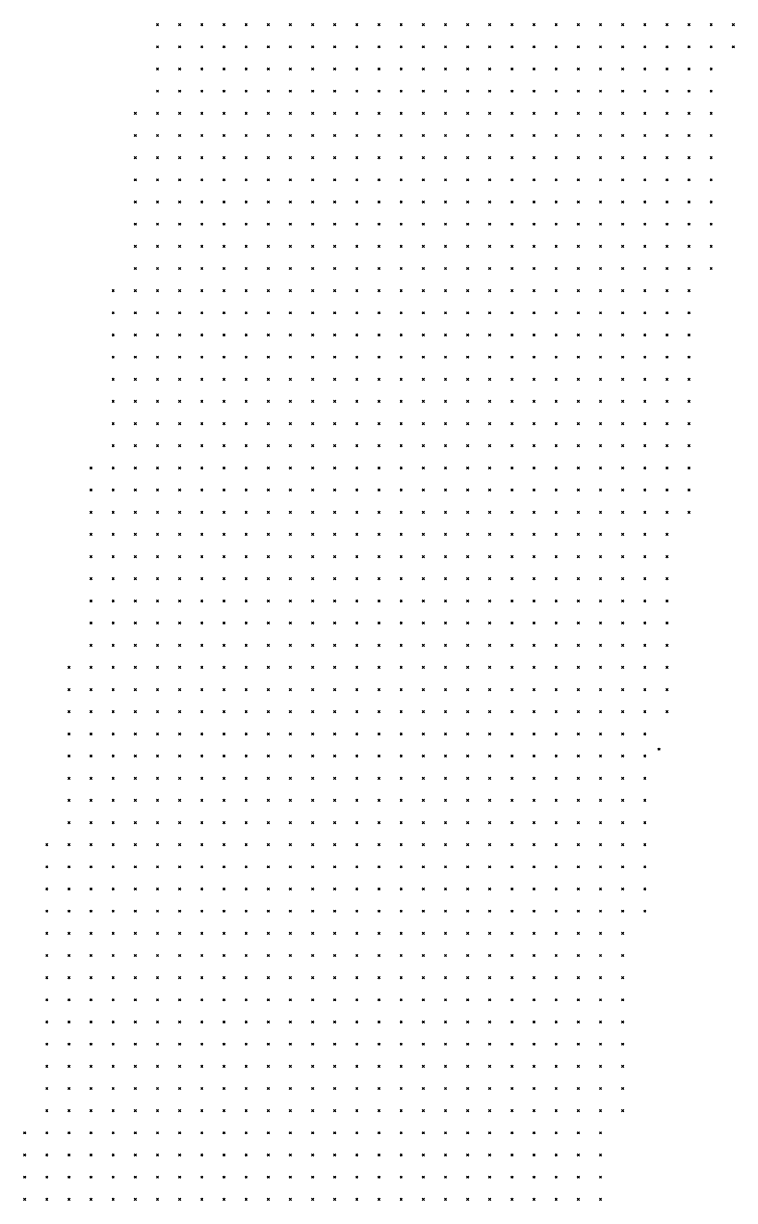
# Model space of a CAD drawing. Header units: metres. Extents: x 441556 to 446409, y 432338 to 461058.
# Drawn here: x 444695.3 to 444791.5, y 444214.7 to 444374 of the extents above; entities that cross this region are included whole.
import ezdxf

# ---------------------------------------------------------------- set-up
doc = ezdxf.new("R2010")
doc.units = ezdxf.units.M
doc.header["$MEASUREMENT"] = 0
doc.header["$PDMODE"] = 35
doc.header["$PDSIZE"] = 0.15
doc.layers.add('DTM-NOK-RevN_LIDAR_co_lidar', color=91, linetype='Continuous', lineweight=0)

msp = doc.modelspace()

# ---------------------------------------------------------------- linework, layer by layer
at = {"layer": 'DTM-NOK-RevN_LIDAR_co_lidar'}
for p in [(444713.406, 444373.817, 513.814), (444716.406, 444373.817, 512.337), (444719.405, 444373.817, 510.936), (444722.404, 444373.817, 509.569), (444725.404, 444373.817, 508.206), (444728.403, 444373.817, 506.883), (444731.402, 444373.817, 505.438), (444734.402, 444373.817, 504.091), (444737.401, 444373.817, 502.787), (444740.4, 444373.817, 501.672), (444743.4, 444373.817, 500.707), (444746.399, 444373.817, 499.59), (444749.398, 444373.817, 498.78), (444752.398, 444373.817, 497.987), (444755.397, 444373.817, 497.302), (444758.396, 444373.817, 496.449), (444761.396, 444373.817, 495.707), (444764.395, 444373.817, 494.961), (444767.394, 444373.817, 494.046), (444770.394, 444373.817, 492.812), (444773.393, 444373.817, 491.865), (444776.392, 444373.817, 490.919), (444779.392, 444373.817, 489.976), (444782.391, 444373.817, 489.176), (444785.39, 444373.817, 488.179), (444788.39, 444373.817, 487.076), (444791.389, 444373.817, 485.818), (444713.406, 444370.818, 515.297), (444716.406, 444370.818, 513.921), (444719.405, 444370.818, 512.649), (444722.404, 444370.818, 511.396), (444725.404, 444370.818, 510.158), (444728.403, 444370.818, 508.961), (444731.402, 444370.818, 507.562), (444734.402, 444370.818, 506.219), (444737.401, 444370.818, 504.951), (444740.4, 444370.818, 503.693), (444743.4, 444370.818, 502.537), (444746.399, 444370.818, 501.659), (444749.398, 444370.818, 500.865), (444752.398, 444370.818, 500.233), (444755.397, 444370.818, 499.668), (444758.396, 444370.818, 498.93), (444761.396, 444370.818, 497.957), (444764.395, 444370.818, 496.974), (444767.394, 444370.818, 495.915), (444770.394, 444370.818, 494.687), (444773.393, 444370.818, 493.841), (444776.392, 444370.818, 492.951), (444779.392, 444370.818, 492.038), (444782.391, 444370.818, 491.048), (444785.39, 444370.818, 489.903), (444788.39, 444370.818, 488.722), (444791.389, 444370.818, 487.285), (444713.406, 444367.819, 516.922), (444716.406, 444367.819, 515.57), (444719.405, 444367.819, 514.378), (444722.404, 444367.819, 513.18), (444725.404, 444367.819, 511.923), (444728.403, 444367.819, 510.752), (444731.402, 444367.819, 509.517), (444734.402, 444367.819, 508.3), (444737.401, 444367.819, 506.956), (444740.4, 444367.819, 505.701), (444743.4, 444367.819, 504.467), (444746.399, 444367.819, 503.607), (444749.398, 444367.819, 502.845), (444752.398, 444367.819, 502.263), (444755.397, 444367.819, 501.705), (444758.396, 444367.819, 501.008), (444761.396, 444367.819, 499.971), (444764.395, 444367.819, 499.052), (444767.394, 444367.819, 498.062), (444770.394, 444367.819, 497.024), (444773.393, 444367.819, 495.926), (444776.392, 444367.819, 494.939), (444779.392, 444367.819, 494.058), (444782.391, 444367.819, 492.919), (444785.39, 444367.819, 491.65), (444788.39, 444367.819, 490.419), (444713.406, 444364.819, 518.554), (444716.406, 444364.819, 517.327), (444719.405, 444364.819, 516.163), (444722.404, 444364.819, 514.995), (444725.404, 444364.819, 513.794), (444728.403, 444364.819, 512.663), (444731.402, 444364.819, 511.436), (444734.402, 444364.819, 510.116), (444737.401, 444364.819, 508.916), (444740.4, 444364.819, 507.711), (444743.4, 444364.819, 506.597), (444746.399, 444364.819, 505.537), (444749.398, 444364.819, 504.911), (444752.398, 444364.819, 504.123), (444755.397, 444364.819, 503.633), (444758.396, 444364.819, 502.955), (444761.396, 444364.819, 501.851), (444764.395, 444364.819, 500.864), (444767.394, 444364.819, 499.973), (444770.394, 444364.819, 499.068), (444773.393, 444364.819, 497.93), (444776.392, 444364.819, 496.825), (444779.392, 444364.819, 495.956), (444782.391, 444364.819, 494.845), (444785.39, 444364.819, 493.439), (444788.39, 444364.819, 492.077), (444710.407, 444361.82, 521.531), (444713.406, 444361.82, 520.291), (444716.406, 444361.82, 519.262), (444719.405, 444361.82, 518.217), (444722.404, 444361.82, 517.045), (444725.404, 444361.82, 515.85), (444728.403, 444361.82, 514.718), (444731.402, 444361.82, 513.451), (444734.402, 444361.82, 512.123), (444737.401, 444361.82, 511.085), (444740.4, 444361.82, 509.828), (444743.4, 444361.82, 508.716), (444746.399, 444361.82, 507.663), (444749.398, 444361.82, 506.983), (444752.398, 444361.82, 506.236), (444755.397, 444361.82, 505.592), (444758.396, 444361.82, 504.799), (444761.396, 444361.82, 503.693), (444764.395, 444361.82, 502.624), (444767.394, 444361.82, 501.775), (444770.394, 444361.82, 500.985), (444773.393, 444361.82, 499.847), (444776.392, 444361.82, 498.61), (444779.392, 444361.82, 497.726), (444782.391, 444361.82, 496.597), (444785.39, 444361.82, 495.079), (444788.39, 444361.82, 493.621), (444710.407, 444358.821, 523.491), (444713.406, 444358.821, 522.345), (444716.406, 444358.821, 521.203), (444719.405, 444358.821, 520.158), (444722.404, 444358.821, 519.179), (444725.404, 444358.821, 518.063), (444728.403, 444358.821, 516.8), (444731.402, 444358.821, 515.534), (444734.402, 444358.821, 514.267), (444737.401, 444358.821, 513.124), (444740.4, 444358.821, 512.035), (444743.4, 444358.821, 510.922), (444746.399, 444358.821, 509.949), (444749.398, 444358.821, 509.096), (444752.398, 444358.821, 508.347), (444755.397, 444358.821, 507.414), (444758.396, 444358.821, 506.503), (444761.396, 444358.821, 505.611), (444764.395, 444358.821, 504.599), (444767.394, 444358.821, 503.795), (444770.394, 444358.821, 503.015), (444773.393, 444358.821, 501.913), (444776.392, 444358.821, 500.729), (444779.392, 444358.821, 499.597), (444782.391, 444358.821, 498.324), (444785.39, 444358.821, 496.907), (444788.39, 444358.821, 495.351), (444710.407, 444355.821, 525.514), (444713.406, 444355.821, 524.351), (444716.406, 444355.821, 523.263), (444719.405, 444355.821, 522.216), (444722.404, 444355.821, 521.198), (444725.404, 444355.821, 520.112), (444728.403, 444355.821, 518.787), (444731.402, 444355.821, 517.497), (444734.402, 444355.821, 516.422), (444737.401, 444355.821, 515.349), (444740.4, 444355.821, 514.13), (444743.4, 444355.821, 513.027), (444746.399, 444355.821, 512.074), (444749.398, 444355.821, 511.184), (444752.398, 444355.821, 510.313), (444755.397, 444355.821, 509.348), (444758.396, 444355.821, 508.43), (444761.396, 444355.821, 507.645), (444764.395, 444355.821, 506.882), (444767.394, 444355.821, 505.878), (444770.394, 444355.821, 504.918), (444773.393, 444355.821, 503.855), (444776.392, 444355.821, 502.769), (444779.392, 444355.821, 501.537), (444782.391, 444355.821, 500.092), (444785.39, 444355.821, 498.648), (444788.39, 444355.821, 497.175), (444710.407, 444352.822, 527.627), (444713.406, 444352.822, 526.492), (444716.406, 444352.822, 525.322), (444719.405, 444352.822, 524.276), (444722.404, 444352.822, 523.261), (444725.404, 444352.822, 522.126), (444728.403, 444352.822, 520.926), (444731.402, 444352.822, 519.729), (444734.402, 444352.822, 518.421), (444737.401, 444352.822, 517.341), (444740.4, 444352.822, 516.115), (444743.4, 444352.822, 515.198), (444746.399, 444352.822, 514.222), (444749.398, 444352.822, 513.067), (444752.398, 444352.822, 512.158), (444755.397, 444352.822, 511.343), (444758.396, 444352.822, 510.599), (444761.396, 444352.822, 509.935), (444764.395, 444352.822, 508.957), (444767.394, 444352.822, 507.903), (444770.394, 444352.822, 506.856), (444773.393, 444352.822, 505.697), (444776.392, 444352.822, 504.471), (444779.392, 444352.822, 503.252), (444782.391, 444352.822, 501.946), (444785.39, 444352.822, 500.486), (444788.39, 444352.822, 498.931), (444710.407, 444349.823, 529.733), (444713.406, 444349.823, 528.836), (444716.406, 444349.823, 527.723), (444719.405, 444349.823, 526.392), (444722.404, 444349.823, 525.179), (444725.404, 444349.823, 524.091), (444728.403, 444349.823, 522.999), (444731.402, 444349.823, 521.793), (444734.402, 444349.823, 520.669), (444737.401, 444349.823, 519.416), (444740.4, 444349.823, 518.14), (444743.4, 444349.823, 517.245), (444746.399, 444349.823, 516.213), (444749.398, 444349.823, 515.058), (444752.398, 444349.823, 514.163), (444755.397, 444349.823, 513.176), (444758.396, 444349.823, 512.465), (444761.396, 444349.823, 511.853), (444764.395, 444349.823, 510.75), (444767.394, 444349.823, 509.636), (444770.394, 444349.823, 508.607), (444773.393, 444349.823, 507.47), (444776.392, 444349.823, 506.272), (444779.392, 444349.823, 504.946), (444782.391, 444349.823, 503.594), (444785.39, 444349.823, 502.191), (444788.39, 444349.823, 500.707), (444710.407, 444346.823, 531.681), (444713.406, 444346.823, 530.59), (444716.406, 444346.823, 529.451), (444719.405, 444346.823, 528.091), (444722.404, 444346.823, 526.91), (444725.404, 444346.823, 525.947), (444728.403, 444346.823, 524.869), (444731.402, 444346.823, 523.653), (444734.402, 444346.823, 522.497), (444737.401, 444346.823, 521.569), (444740.4, 444346.823, 520.267), (444743.4, 444346.823, 519.336), (444746.399, 444346.823, 518.187), (444749.398, 444346.823, 517.398), (444752.398, 444346.823, 516.509), (444755.397, 444346.823, 515.385), (444758.396, 444346.823, 514.341), (444761.396, 444346.823, 513.505), (444764.395, 444346.823, 512.462), (444767.394, 444346.823, 511.33), (444770.394, 444346.823, 510.086), (444773.393, 444346.823, 509.026), (444776.392, 444346.823, 507.96), (444779.392, 444346.823, 506.731), (444782.391, 444346.823, 505.289), (444785.39, 444346.823, 503.813), (444788.39, 444346.823, 502.422), (444710.407, 444343.824, 533.655), (444713.406, 444343.824, 532.547), (444716.406, 444343.824, 531.3), (444719.405, 444343.824, 530.091), (444722.404, 444343.824, 529.004), (444725.404, 444343.824, 527.961), (444728.403, 444343.824, 526.937), (444731.402, 444343.824, 525.711), (444734.402, 444343.824, 524.445), (444737.401, 444343.824, 523.472), (444740.4, 444343.824, 522.33), (444743.4, 444343.824, 521.355), (444746.399, 444343.824, 520.221), (444749.398, 444343.824, 519.36), (444752.398, 444343.824, 518.509), (444755.397, 444343.824, 517.662), (444758.396, 444343.824, 516.455), (444761.396, 444343.824, 515.56), (444764.395, 444343.824, 514.17), (444767.394, 444343.824, 513.267), (444770.394, 444343.824, 512.316), (444773.393, 444343.824, 511.04), (444776.392, 444343.824, 509.711), (444779.392, 444343.824, 508.351), (444782.391, 444343.824, 506.851), (444785.39, 444343.824, 505.424), (444788.39, 444343.824, 503.959), (444710.407, 444340.825, 535.219), (444713.406, 444340.825, 534.221), (444716.406, 444340.825, 533.061), (444719.405, 444340.825, 531.979), (444722.404, 444340.825, 531.11), (444725.404, 444340.825, 530.025), (444728.403, 444340.825, 528.761), (444731.402, 444340.825, 527.701), (444734.402, 444340.825, 526.573), (444737.401, 444340.825, 525.351), (444740.4, 444340.825, 524.254), (444743.4, 444340.825, 523.294), (444746.399, 444340.825, 522.083), (444749.398, 444340.825, 521.366), (444752.398, 444340.825, 520.573), (444755.397, 444340.825, 519.469), (444758.396, 444340.825, 518.67), (444761.396, 444340.825, 517.485), (444764.395, 444340.825, 516.261), (444767.394, 444340.825, 515.241), (444770.394, 444340.825, 514.156), (444773.393, 444340.825, 512.727), (444776.392, 444340.825, 511.314), (444779.392, 444340.825, 509.845), (444782.391, 444340.825, 508.35), (444785.39, 444340.825, 506.863), (444788.39, 444340.825, 505.329), (444707.407, 444337.825, 538.148), (444710.407, 444337.825, 537.162), (444713.406, 444337.825, 535.81), (444716.406, 444337.825, 534.849), (444719.405, 444337.825, 533.969), (444722.404, 444337.825, 533.006), (444725.404, 444337.825, 532.012), (444728.403, 444337.825, 530.889), (444731.402, 444337.825, 529.917), (444734.402, 444337.825, 528.621), (444737.401, 444337.825, 527.395), (444740.4, 444337.825, 526.445), (444743.4, 444337.825, 525.417), (444746.399, 444337.825, 524.436), (444749.398, 444337.825, 523.629), (444752.398, 444337.825, 522.725), (444755.397, 444337.825, 521.715), (444758.396, 444337.825, 520.702), (444761.396, 444337.825, 519.485), (444764.395, 444337.825, 518.503), (444767.394, 444337.825, 517.329), (444770.394, 444337.825, 515.922), (444773.393, 444337.825, 514.449), (444776.392, 444337.825, 513.075), (444779.392, 444337.825, 511.607), (444782.391, 444337.825, 510.017), (444785.39, 444337.825, 508.61), (444707.407, 444334.826, 540.213), (444710.407, 444334.826, 539.115), (444713.406, 444334.826, 538.01), (444716.406, 444334.826, 537.09), (444719.405, 444334.826, 536.117), (444722.404, 444334.826, 534.902), (444725.404, 444334.826, 533.813), (444728.403, 444334.826, 532.993), (444731.402, 444334.826, 531.812), (444734.402, 444334.826, 530.375), (444737.401, 444334.826, 529.635), (444740.4, 444334.826, 528.751), (444743.4, 444334.826, 527.625), (444746.399, 444334.826, 526.66), (444749.398, 444334.826, 526.136), (444752.398, 444334.826, 525.129), (444755.397, 444334.826, 524.063), (444758.396, 444334.826, 523.005), (444761.396, 444334.826, 521.506), (444764.395, 444334.826, 520.448), (444767.394, 444334.826, 519.187), (444770.394, 444334.826, 517.848), (444773.393, 444334.826, 516.158), (444776.392, 444334.826, 514.737), (444779.392, 444334.826, 513.48), (444782.391, 444334.826, 511.878), (444785.39, 444334.826, 510.218), (444707.407, 444331.827, 542.125), (444710.407, 444331.827, 541.113), (444713.406, 444331.827, 540.11), (444716.406, 444331.827, 539.165), (444719.405, 444331.827, 538.017), (444722.404, 444331.827, 536.598), (444725.404, 444331.827, 535.385), (444728.403, 444331.827, 534.566), (444731.402, 444331.827, 533.595), (444734.402, 444331.827, 532.367), (444737.401, 444331.827, 531.43), (444740.4, 444331.827, 530.917), (444743.4, 444331.827, 530.557), (444746.399, 444331.827, 529.331), (444749.398, 444331.827, 528.14), (444752.398, 444331.827, 527.607), (444755.397, 444331.827, 526.254), (444758.396, 444331.827, 524.874), (444761.396, 444331.827, 523.26), (444764.395, 444331.827, 521.96), (444767.394, 444331.827, 520.629), (444770.394, 444331.827, 519.217), (444773.393, 444331.827, 517.822), (444776.392, 444331.827, 516.318), (444779.392, 444331.827, 514.855), (444782.391, 444331.827, 513.448), (444785.39, 444331.827, 512.055), (444707.407, 444328.827, 544.29), (444710.407, 444328.827, 543.137), (444713.406, 444328.827, 541.913), (444716.406, 444328.827, 540.947), (444719.405, 444328.827, 540.026), (444722.404, 444328.827, 538.801), (444725.404, 444328.827, 537.688), (444728.403, 444328.827, 536.882), (444731.402, 444328.827, 535.907), (444734.402, 444328.827, 534.851), (444737.401, 444328.827, 533.803), (444740.4, 444328.827, 533.326), (444743.4, 444328.827, 533.13), (444746.399, 444328.827, 532.042), (444749.398, 444328.827, 530.319), (444752.398, 444328.827, 528.685), (444755.397, 444328.827, 527.588), (444758.396, 444328.827, 526.356), (444761.396, 444328.827, 525.087), (444764.395, 444328.827, 523.428), (444767.394, 444328.827, 521.796), (444770.394, 444328.827, 520.453), (444773.393, 444328.827, 519.443), (444776.392, 444328.827, 518.107), (444779.392, 444328.827, 516.756), (444782.391, 444328.827, 515.467), (444785.39, 444328.827, 514.074), (444707.407, 444325.828, 546.214), (444710.407, 444325.828, 545.004), (444713.406, 444325.828, 543.857), (444716.406, 444325.828, 542.695), (444719.405, 444325.828, 541.874), (444722.404, 444325.828, 541.217), (444725.404, 444325.828, 540.162), (444728.403, 444325.828, 538.97), (444731.402, 444325.828, 538.062), (444734.402, 444325.828, 537.148), (444737.401, 444325.828, 536.505), (444740.4, 444325.828, 535.914), (444743.4, 444325.828, 535.081), (444746.399, 444325.828, 533.935), (444749.398, 444325.828, 532.479), (444752.398, 444325.828, 530.98), (444755.397, 444325.828, 529.519), (444758.396, 444325.828, 527.733), (444761.396, 444325.828, 526.597), (444764.395, 444325.828, 524.944), (444767.394, 444325.828, 523.532), (444770.394, 444325.828, 522.086), (444773.393, 444325.828, 520.952), (444776.392, 444325.828, 519.626), (444779.392, 444325.828, 518.203), (444782.391, 444325.828, 516.937), (444785.39, 444325.828, 515.769), (444707.407, 444322.829, 548.284), (444710.407, 444322.829, 547.115), (444713.406, 444322.829, 545.88), (444716.406, 444322.829, 544.786), (444719.405, 444322.829, 543.9), (444722.404, 444322.829, 543.144), (444725.404, 444322.829, 542.125), (444728.403, 444322.829, 541.037), (444731.402, 444322.829, 540.291), (444734.402, 444322.829, 539.551), (444737.401, 444322.829, 538.846), (444740.4, 444322.829, 537.946), (444743.4, 444322.829, 536.668), (444746.399, 444322.829, 535.41), (444749.398, 444322.829, 533.825), (444752.398, 444322.829, 532.79), (444755.397, 444322.829, 531.156), (444758.396, 444322.829, 529.159), (444761.396, 444322.829, 527.723), (444764.395, 444322.829, 526.513), (444767.394, 444322.829, 525.212), (444770.394, 444322.829, 523.301), (444773.393, 444322.829, 522.178), (444776.392, 444322.829, 521.197), (444779.392, 444322.829, 519.868), (444782.391, 444322.829, 518.693), (444785.39, 444322.829, 517.585), (444707.407, 444319.829, 550.265), (444710.407, 444319.829, 549.33), (444713.406, 444319.829, 548.155), (444716.406, 444319.829, 547.033), (444719.405, 444319.829, 545.92), (444722.404, 444319.829, 545.144), (444725.404, 444319.829, 544.481), (444728.403, 444319.829, 543.639), (444731.402, 444319.829, 543.029), (444734.402, 444319.829, 541.984), (444737.401, 444319.829, 540.905), (444740.4, 444319.829, 539.503), (444743.4, 444319.829, 538.15), (444746.399, 444319.829, 536.366), (444749.398, 444319.829, 535.34), (444752.398, 444319.829, 533.863), (444755.397, 444319.829, 532.687), (444758.396, 444319.829, 530.716), (444761.396, 444319.829, 529.493), (444764.395, 444319.829, 528.291), (444767.394, 444319.829, 526.684), (444770.394, 444319.829, 525.121), (444773.393, 444319.829, 524.026), (444776.392, 444319.829, 522.99), (444779.392, 444319.829, 521.76), (444782.391, 444319.829, 520.638), (444785.39, 444319.829, 519.699), (444707.407, 444316.83, 552.089), (444710.407, 444316.83, 551.369), (444713.406, 444316.83, 550.481), (444716.406, 444316.83, 549.405), (444719.405, 444316.83, 548.328), (444722.404, 444316.83, 547.698), (444725.404, 444316.83, 547.19), (444728.403, 444316.83, 546.432), (444731.402, 444316.83, 545.768), (444734.402, 444316.83, 544.712), (444737.401, 444316.83, 543.337), (444740.4, 444316.83, 541.834), (444743.4, 444316.83, 539.879), (444746.399, 444316.83, 538.073), (444749.398, 444316.83, 537.369), (444752.398, 444316.83, 535.408), (444755.397, 444316.83, 534.026), (444758.396, 444316.83, 532.313), (444761.396, 444316.83, 531.161), (444764.395, 444316.83, 529.899), (444767.394, 444316.83, 528.166), (444770.394, 444316.83, 526.975), (444773.393, 444316.83, 525.932), (444776.392, 444316.83, 524.576), (444779.392, 444316.83, 523.352), (444782.391, 444316.83, 522.507), (444785.39, 444316.83, 521.678), (444704.408, 444313.831, 553.132), (444707.407, 444313.831, 553.141), (444710.407, 444313.831, 552.973), (444713.406, 444313.831, 552.568), (444716.406, 444313.831, 551.649), (444719.405, 444313.831, 550.687), (444722.404, 444313.831, 550.176), (444725.404, 444313.831, 549.544), (444728.403, 444313.831, 548.596), (444731.402, 444313.831, 547.844), (444734.402, 444313.831, 546.71), (444737.401, 444313.831, 545.041), (444740.4, 444313.831, 543.771), (444743.4, 444313.831, 541.995), (444746.399, 444313.831, 540.054), (444749.398, 444313.831, 538.994), (444752.398, 444313.831, 537.307), (444755.397, 444313.831, 535.692), (444758.396, 444313.831, 534.273), (444761.396, 444313.831, 532.834), (444764.395, 444313.831, 531.635), (444767.394, 444313.831, 530.119), (444770.394, 444313.831, 528.878), (444773.393, 444313.831, 527.581), (444776.392, 444313.831, 526.147), (444779.392, 444313.831, 525.201), (444782.391, 444313.831, 524.552), (444785.39, 444313.831, 523.728), (444704.408, 444310.831, 552.42), (444707.407, 444310.831, 552.815), (444710.407, 444310.831, 553.177), (444713.406, 444310.831, 553.398), (444716.406, 444310.831, 553.049), (444719.405, 444310.831, 552.399), (444722.404, 444310.831, 552.006), (444725.404, 444310.831, 551.435), (444728.403, 444310.831, 550.582), (444731.402, 444310.831, 549.814), (444734.402, 444310.831, 548.379), (444737.401, 444310.831, 546.815), (444740.4, 444310.831, 545.328), (444743.4, 444310.831, 543.846), (444746.399, 444310.831, 541.978), (444749.398, 444310.831, 540.27), (444752.398, 444310.831, 539.081), (444755.397, 444310.831, 537.738), (444758.396, 444310.831, 536.202), (444761.396, 444310.831, 534.746), (444764.395, 444310.831, 533.517), (444767.394, 444310.831, 532.173), (444770.394, 444310.831, 530.908), (444773.393, 444310.831, 529.494), (444776.392, 444310.831, 528.238), (444779.392, 444310.831, 527.44), (444782.391, 444310.831, 526.652), (444785.39, 444310.831, 525.84), (444704.408, 444307.832, 551.117), (444707.407, 444307.832, 551.549), (444710.407, 444307.832, 552.072), (444713.406, 444307.832, 552.753), (444716.406, 444307.832, 553.138), (444719.405, 444307.832, 553.161), (444722.404, 444307.832, 553.187), (444725.404, 444307.832, 552.963), (444728.403, 444307.832, 552.321), (444731.402, 444307.832, 551.422), (444734.402, 444307.832, 550.013), (444737.401, 444307.832, 548.6), (444740.4, 444307.832, 547.002), (444743.4, 444307.832, 545.465), (444746.399, 444307.832, 543.903), (444749.398, 444307.832, 541.593), (444752.398, 444307.832, 540.633), (444755.397, 444307.832, 539.466), (444758.396, 444307.832, 537.862), (444761.396, 444307.832, 536.529), (444764.395, 444307.832, 535.27), (444767.394, 444307.832, 533.957), (444770.394, 444307.832, 532.568), (444773.393, 444307.832, 531.431), (444776.392, 444307.832, 530.491), (444779.392, 444307.832, 529.688), (444782.391, 444307.832, 528.805), (444785.39, 444307.832, 527.95), (444704.408, 444304.833, 549.619), (444707.407, 444304.833, 549.905), (444710.407, 444304.833, 550.318), (444713.406, 444304.833, 551.156), (444716.406, 444304.833, 551.927), (444719.405, 444304.833, 552.567), (444722.404, 444304.833, 553.18), (444725.404, 444304.833, 553.337), (444728.403, 444304.833, 552.907), (444731.402, 444304.833, 552.1), (444734.402, 444304.833, 551.024), (444737.401, 444304.833, 549.86), (444740.4, 444304.833, 548.732), (444743.4, 444304.833, 547.31), (444746.399, 444304.833, 545.659), (444749.398, 444304.833, 543.603), (444752.398, 444304.833, 542.461), (444755.397, 444304.833, 541.021), (444758.396, 444304.833, 539.582), (444761.396, 444304.833, 538.115), (444764.395, 444304.833, 536.914), (444767.394, 444304.833, 535.481), (444770.394, 444304.833, 534.09), (444773.393, 444304.833, 533.209), (444776.392, 444304.833, 532.566), (444779.392, 444304.833, 531.854), (444782.391, 444304.833, 531.114), (444704.408, 444301.833, 547.964), (444707.407, 444301.833, 548.012), (444710.407, 444301.833, 548.3), (444713.406, 444301.833, 549.074), (444716.406, 444301.833, 549.896), (444719.405, 444301.833, 550.759), (444722.404, 444301.833, 551.715), (444725.404, 444301.833, 552.204), (444728.403, 444301.833, 552.074), (444731.402, 444301.833, 551.688), (444734.402, 444301.833, 551.094), (444737.401, 444301.833, 550.621), (444740.4, 444301.833, 550.127), (444743.4, 444301.833, 549.084), (444746.399, 444301.833, 547.234), (444749.398, 444301.833, 545.915), (444752.398, 444301.833, 544.21), (444755.397, 444301.833, 542.688), (444758.396, 444301.833, 541.44), (444761.396, 444301.833, 539.868), (444764.395, 444301.833, 538.591), (444767.394, 444301.833, 537.235), (444770.394, 444301.833, 536.029), (444773.393, 444301.833, 534.939), (444776.392, 444301.833, 534.491), (444779.392, 444301.833, 533.947), (444782.391, 444301.833, 533.206), (444704.408, 444298.834, 546.064), (444707.407, 444298.834, 545.998), (444710.407, 444298.834, 546.265), (444713.406, 444298.834, 546.865), (444716.406, 444298.834, 547.606), (444719.405, 444298.834, 548.427), (444722.404, 444298.834, 549.348), (444725.404, 444298.834, 549.998), (444728.403, 444298.834, 550.094), (444731.402, 444298.834, 550.059), (444734.402, 444298.834, 550.086), (444737.401, 444298.834, 550.233), (444740.4, 444298.834, 550.347), (444743.4, 444298.834, 550.171), (444746.399, 444298.834, 548.68), (444749.398, 444298.834, 547.546), (444752.398, 444298.834, 545.499), (444755.397, 444298.834, 544.347), (444758.396, 444298.834, 543.172), (444761.396, 444298.834, 541.659), (444764.395, 444298.834, 540.419), (444767.394, 444298.834, 539.4), (444770.394, 444298.834, 538.251), (444773.393, 444298.834, 537.021), (444776.392, 444298.834, 536.52), (444779.392, 444298.834, 536.028), (444782.391, 444298.834, 535.124), (444704.408, 444295.834, 543.904), (444707.407, 444295.834, 543.91), (444710.407, 444295.834, 544.022), (444713.406, 444295.834, 544.48), (444716.406, 444295.834, 545.179), (444719.405, 444295.834, 545.832), (444722.404, 444295.834, 546.389), (444725.404, 444295.834, 546.975), (444728.403, 444295.834, 547.487), (444731.402, 444295.834, 547.785), (444734.402, 444295.834, 548.144), (444737.401, 444295.834, 548.724), (444740.4, 444295.834, 549.276), (444743.4, 444295.834, 550.022), (444746.399, 444295.834, 549.551), (444749.398, 444295.834, 548.842), (444752.398, 444295.834, 547.158), (444755.397, 444295.834, 546.113), (444758.396, 444295.834, 544.638), (444761.396, 444295.834, 543.18), (444764.395, 444295.834, 542.3), (444767.394, 444295.834, 541.233), (444770.394, 444295.834, 540.399), (444773.393, 444295.834, 539.743), (444776.392, 444295.834, 538.932), (444779.392, 444295.834, 538.171), (444782.391, 444295.834, 537.311), (444704.408, 444292.835, 541.668), (444707.407, 444292.835, 541.728), (444710.407, 444292.835, 541.837), (444713.406, 444292.835, 542.149), (444716.406, 444292.835, 542.824), (444719.405, 444292.835, 543.284), (444722.404, 444292.835, 543.597), (444725.404, 444292.835, 544.233), (444728.403, 444292.835, 544.765), (444731.402, 444292.835, 545.015), (444734.402, 444292.835, 545.41), (444737.401, 444292.835, 545.963), (444740.4, 444292.835, 546.949), (444743.4, 444292.835, 548.388), (444746.399, 444292.835, 549.063), (444749.398, 444292.835, 549.12), (444752.398, 444292.835, 548.22), (444755.397, 444292.835, 547.385), (444758.396, 444292.835, 546.192), (444761.396, 444292.835, 544.934), (444764.395, 444292.835, 543.901), (444767.394, 444292.835, 542.978), (444770.394, 444292.835, 542.253), (444773.393, 444292.835, 541.566), (444776.392, 444292.835, 540.928), (444779.392, 444292.835, 540.193), (444782.391, 444292.835, 539.325), (444704.408, 444289.836, 539.152), (444707.407, 444289.836, 539.192), (444710.407, 444289.836, 539.543), (444713.406, 444289.836, 539.998), (444716.406, 444289.836, 540.63), (444719.405, 444289.836, 540.984), (444722.404, 444289.836, 541.22), (444725.404, 444289.836, 541.675), (444728.403, 444289.836, 541.862), (444731.402, 444289.836, 541.922), (444734.402, 444289.836, 542.156), (444737.401, 444289.836, 542.367), (444740.4, 444289.836, 543.561), (444743.4, 444289.836, 545.967), (444746.399, 444289.836, 547.807), (444749.398, 444289.836, 548.642), (444752.398, 444289.836, 548.715), (444755.397, 444289.836, 548.403), (444758.396, 444289.836, 547.907), (444761.396, 444289.836, 546.791), (444764.395, 444289.836, 545.506), (444767.394, 444289.836, 544.762), (444770.394, 444289.836, 544.18), (444773.393, 444289.836, 543.328), (444776.392, 444289.836, 542.864), (444779.392, 444289.836, 542.28), (444782.391, 444289.836, 541.365), (444701.409, 444286.836, 536.908), (444704.408, 444286.836, 536.93), (444707.407, 444286.836, 536.793), (444710.407, 444286.836, 537.03), (444713.406, 444286.836, 537.626), (444716.406, 444286.836, 538.242), (444719.405, 444286.836, 538.495), (444722.404, 444286.836, 538.761), (444725.404, 444286.836, 539.192), (444728.403, 444286.836, 539.368), (444731.402, 444286.836, 539.363), (444734.402, 444286.836, 539.153), (444737.401, 444286.836, 539.397), (444740.4, 444286.836, 540.906), (444743.4, 444286.836, 543.106), (444746.399, 444286.836, 545.748), (444749.398, 444286.836, 547.342), (444752.398, 444286.836, 548.346), (444755.397, 444286.836, 548.782), (444758.396, 444286.836, 548.899), (444761.396, 444286.836, 548.715), (444764.395, 444286.836, 547.293), (444767.394, 444286.836, 546.463), (444770.394, 444286.836, 545.972), (444773.393, 444286.836, 545.433), (444776.392, 444286.836, 544.91), (444779.392, 444286.836, 544.388), (444782.391, 444286.836, 543.655), (444701.409, 444283.837, 534.719), (444704.408, 444283.837, 534.869), (444707.407, 444283.837, 534.693), (444710.407, 444283.837, 534.686), (444713.406, 444283.837, 535.034), (444716.406, 444283.837, 535.551), (444719.405, 444283.837, 536.04), (444722.404, 444283.837, 536.294), (444725.404, 444283.837, 536.435), (444728.403, 444283.837, 536.609), (444731.402, 444283.837, 536.557), (444734.402, 444283.837, 536.305), (444737.401, 444283.837, 536.456), (444740.4, 444283.837, 538.065), (444743.4, 444283.837, 540.389), (444746.399, 444283.837, 543.264), (444749.398, 444283.837, 545.52), (444752.398, 444283.837, 547.068), (444755.397, 444283.837, 548.19), (444758.396, 444283.837, 548.888), (444761.396, 444283.837, 549.166), (444764.395, 444283.837, 548.701), (444767.394, 444283.837, 547.976), (444770.394, 444283.837, 547.363), (444773.393, 444283.837, 547.061), (444776.392, 444283.837, 546.744), (444779.392, 444283.837, 546.188), (444782.391, 444283.837, 545.583), (444701.409, 444280.838, 532.188), (444704.408, 444280.838, 532.456), (444707.407, 444280.838, 532.486), (444710.407, 444280.838, 532.47), (444713.406, 444280.838, 532.806), (444716.406, 444280.838, 533.184), (444719.405, 444280.838, 533.624), (444722.404, 444280.838, 533.866), (444725.404, 444280.838, 533.828), (444728.403, 444280.838, 533.787), (444731.402, 444280.838, 533.607), (444734.402, 444280.838, 533.497), (444737.401, 444280.838, 533.723), (444740.4, 444280.838, 536.277), (444743.4, 444280.838, 539.368), (444746.399, 444280.838, 542.148), (444749.398, 444280.838, 544.245), (444752.398, 444280.838, 545.948), (444755.397, 444280.838, 547.214), (444758.396, 444280.838, 547.954), (444761.396, 444280.838, 548.766), (444764.395, 444280.838, 548.916), (444767.394, 444280.838, 548.875), (444770.394, 444280.838, 548.755), (444773.393, 444280.838, 548.706), (444776.392, 444280.838, 548.322), (444779.392, 444280.838, 547.917), (444782.391, 444280.838, 547.281), (444701.409, 444277.838, 530.364), (444704.408, 444277.838, 530.276), (444707.407, 444277.838, 530.165), (444710.407, 444277.838, 530.005), (444713.406, 444277.838, 530.256), (444716.406, 444277.838, 530.753), (444719.405, 444277.838, 531.124), (444722.404, 444277.838, 531.382), (444725.404, 444277.838, 531.26), (444728.403, 444277.838, 530.901), (444731.402, 444277.838, 530.831), (444734.402, 444277.838, 530.82), (444737.401, 444277.838, 532.162), (444740.4, 444277.838, 535.286), (444743.4, 444277.838, 538.373), (444746.399, 444277.838, 541.095), (444749.398, 444277.838, 542.763), (444752.398, 444277.838, 544.416), (444755.397, 444277.838, 545.839), (444758.396, 444277.838, 547.091), (444761.396, 444277.838, 547.903), (444764.395, 444277.838, 548.418), (444767.394, 444277.838, 548.805), (444770.394, 444277.838, 549.368), (444773.393, 444277.838, 549.785), (444776.392, 444277.838, 549.865), (444779.392, 444277.838, 549.586), (444701.409, 444274.839, 528.342), (444704.408, 444274.839, 528.162), (444707.407, 444274.839, 527.763), (444710.407, 444274.839, 527.754), (444713.406, 444274.839, 527.733), (444716.406, 444274.839, 527.893), (444719.405, 444274.839, 528.251), (444722.404, 444274.839, 528.382), (444725.404, 444274.839, 528.064), (444728.403, 444274.839, 527.705), (444731.402, 444274.839, 527.668), (444734.402, 444274.839, 527.911), (444737.401, 444274.839, 530.283), (444740.4, 444274.839, 534.754), (444743.4, 444274.839, 537.542), (444746.399, 444274.839, 539.689), (444749.398, 444274.839, 541.475), (444752.398, 444274.839, 543.078), (444755.397, 444274.839, 544.598), (444758.396, 444274.839, 545.556), (444761.396, 444274.839, 546.591), (444764.395, 444274.839, 547.424), (444767.394, 444274.839, 548.154), (444770.394, 444274.839, 548.712), (444773.393, 444274.839, 549.307), (444776.392, 444274.839, 549.585), (444779.392, 444274.839, 549.85), (444781.312, 444275.767, 550.07), (444701.409, 444271.84, 526.014), (444704.408, 444271.84, 525.737), (444707.407, 444271.84, 525.168), (444710.407, 444271.84, 524.714), (444713.406, 444271.84, 524.798), (444716.406, 444271.84, 525.083), (444719.405, 444271.84, 525.384), (444722.404, 444271.84, 525.537), (444725.404, 444271.84, 525.183), (444728.403, 444271.84, 524.637), (444731.402, 444271.84, 524.42), (444734.402, 444271.84, 525.131), (444737.401, 444271.84, 528.396), (444740.4, 444271.84, 532.683), (444743.4, 444271.84, 536.066), (444746.399, 444271.84, 537.967), (444749.398, 444271.84, 539.888), (444752.398, 444271.84, 541.51), (444755.397, 444271.84, 542.617), (444758.396, 444271.84, 543.942), (444761.396, 444271.84, 544.795), (444764.395, 444271.84, 546.007), (444767.394, 444271.84, 546.995), (444770.394, 444271.84, 547.599), (444773.393, 444271.84, 548.062), (444776.392, 444271.84, 548.356), (444779.392, 444271.84, 548.642), (444701.409, 444268.84, 523.609), (444704.408, 444268.84, 523.305), (444707.407, 444268.84, 522.672), (444710.407, 444268.84, 522.218), (444713.406, 444268.84, 522.391), (444716.406, 444268.84, 522.4), (444719.405, 444268.84, 522.498), (444722.404, 444268.84, 522.576), (444725.404, 444268.84, 522.198), (444728.403, 444268.84, 521.762), (444731.402, 444268.84, 521.434), (444734.402, 444268.84, 522.59), (444737.401, 444268.84, 526.38), (444740.4, 444268.84, 530.08), (444743.4, 444268.84, 533.915), (444746.399, 444268.84, 536.74), (444749.398, 444268.84, 538.621), (444752.398, 444268.84, 539.88), (444755.397, 444268.84, 541.217), (444758.396, 444268.84, 542.4), (444761.396, 444268.84, 543.459), (444764.395, 444268.84, 544.436), (444767.394, 444268.84, 545.259), (444770.394, 444268.84, 545.964), (444773.393, 444268.84, 546.339), (444776.392, 444268.84, 546.58), (444779.392, 444268.84, 547.036), (444701.409, 444265.841, 521.061), (444704.408, 444265.841, 520.987), (444707.407, 444265.841, 520.653), (444710.407, 444265.841, 520.015), (444713.406, 444265.841, 519.97), (444716.406, 444265.841, 519.866), (444719.405, 444265.841, 519.675), (444722.404, 444265.841, 519.527), (444725.404, 444265.841, 519.082), (444728.403, 444265.841, 518.623), (444731.402, 444265.841, 518.971), (444734.402, 444265.841, 521.401), (444737.401, 444265.841, 525.399), (444740.4, 444265.841, 528.792), (444743.4, 444265.841, 531.687), (444746.399, 444265.841, 534.981), (444749.398, 444265.841, 537.227), (444752.398, 444265.841, 538.561), (444755.397, 444265.841, 539.754), (444758.396, 444265.841, 540.845), (444761.396, 444265.841, 541.787), (444764.395, 444265.841, 542.637), (444767.394, 444265.841, 543.274), (444770.394, 444265.841, 543.912), (444773.393, 444265.841, 544.275), (444776.392, 444265.841, 544.631), (444779.392, 444265.841, 545.193), (444698.409, 444262.842, 518.332), (444701.409, 444262.842, 518.383), (444704.408, 444262.842, 518.289), (444707.407, 444262.842, 518.017), (444710.407, 444262.842, 517.355), (444713.406, 444262.842, 516.997), (444716.406, 444262.842, 516.886), (444719.405, 444262.842, 516.753), (444722.404, 444262.842, 516.501), (444725.404, 444262.842, 515.881), (444728.403, 444262.842, 515.328), (444731.402, 444262.842, 516.74), (444734.402, 444262.842, 520.827), (444737.401, 444262.842, 524.498), (444740.4, 444262.842, 527.396), (444743.4, 444262.842, 530.352), (444746.399, 444262.842, 533.652), (444749.398, 444262.842, 535.491), (444752.398, 444262.842, 536.804), (444755.397, 444262.842, 537.935), (444758.396, 444262.842, 538.898), (444761.396, 444262.842, 539.785), (444764.395, 444262.842, 540.318), (444767.394, 444262.842, 541.003), (444770.394, 444262.842, 541.506), (444773.393, 444262.842, 541.978), (444776.392, 444262.842, 542.491), (444779.392, 444262.842, 542.986), (444698.409, 444259.842, 515.464), (444701.409, 444259.842, 515.467), (444704.408, 444259.842, 515.594), (444707.407, 444259.842, 515.361), (444710.407, 444259.842, 514.772), (444713.406, 444259.842, 514.242), (444716.406, 444259.842, 513.938), (444719.405, 444259.842, 513.857), (444722.404, 444259.842, 513.534), (444725.404, 444259.842, 512.792), (444728.403, 444259.842, 512.71), (444731.402, 444259.842, 514.646), (444734.402, 444259.842, 518.545), (444737.401, 444259.842, 522.555), (444740.4, 444259.842, 525.293), (444743.4, 444259.842, 528.39), (444746.399, 444259.842, 532.062), (444749.398, 444259.842, 533.921), (444752.398, 444259.842, 534.922), (444755.397, 444259.842, 536.154), (444758.396, 444259.842, 537.12), (444761.396, 444259.842, 537.891), (444764.395, 444259.842, 538.368), (444767.394, 444259.842, 538.746), (444770.394, 444259.842, 539.316), (444773.393, 444259.842, 539.818), (444776.392, 444259.842, 540.388), (444779.392, 444259.842, 540.881), (444698.409, 444256.843, 512.563), (444701.409, 444256.843, 512.572), (444704.408, 444256.843, 512.774), (444707.407, 444256.843, 512.506), (444710.407, 444256.843, 511.888), (444713.406, 444256.843, 511.475), (444716.406, 444256.843, 511.195), (444719.405, 444256.843, 511.129), (444722.404, 444256.843, 510.858), (444725.404, 444256.843, 510.098), (444728.403, 444256.843, 510.301), (444731.402, 444256.843, 512.651), (444734.402, 444256.843, 516.325), (444737.401, 444256.843, 520.306), (444740.4, 444256.843, 523.057), (444743.4, 444256.843, 525.987), (444746.399, 444256.843, 529.601), (444749.398, 444256.843, 532.175), (444752.398, 444256.843, 533.116), (444755.397, 444256.843, 534.466), (444758.396, 444256.843, 535.267), (444761.396, 444256.843, 535.887), (444764.395, 444256.843, 536.219), (444767.394, 444256.843, 536.617), (444770.394, 444256.843, 537.259), (444773.393, 444256.843, 537.667), (444776.392, 444256.843, 538.158), (444779.392, 444256.843, 538.621), (444698.409, 444253.844, 509.775), (444701.409, 444253.844, 509.721), (444704.408, 444253.844, 509.793), (444707.407, 444253.844, 509.546), (444710.407, 444253.844, 509.129), (444713.406, 444253.844, 508.57), (444716.406, 444253.844, 508.396), (444719.405, 444253.844, 508.407), (444722.404, 444253.844, 507.931), (444725.404, 444253.844, 507.356), (444728.403, 444253.844, 508.255), (444731.402, 444253.844, 511.139), (444734.402, 444253.844, 514.487), (444737.401, 444253.844, 518.017), (444740.4, 444253.844, 520.959), (444743.4, 444253.844, 523.591), (444746.399, 444253.844, 527.971), (444749.398, 444253.844, 530.172), (444752.398, 444253.844, 531.193), (444755.397, 444253.844, 532.797), (444758.396, 444253.844, 533.301), (444761.396, 444253.844, 533.564), (444764.395, 444253.844, 533.843), (444767.394, 444253.844, 534.212), (444770.394, 444253.844, 534.829), (444773.393, 444253.844, 535.348), (444776.392, 444253.844, 535.758), (444779.392, 444253.844, 536.371), (444698.409, 444250.844, 506.955), (444701.409, 444250.844, 507.074), (444704.408, 444250.844, 507.051), (444707.407, 444250.844, 506.849), (444710.407, 444250.844, 506.48), (444713.406, 444250.844, 505.809), (444716.406, 444250.844, 505.601), (444719.405, 444250.844, 505.622), (444722.404, 444250.844, 505.055), (444725.404, 444250.844, 504.629), (444728.403, 444250.844, 506.17), (444731.402, 444250.844, 509.603), (444734.402, 444250.844, 512.833), (444737.401, 444250.844, 515.898), (444740.4, 444250.844, 518.231), (444743.4, 444250.844, 520.1), (444746.399, 444250.844, 523.15), (444749.398, 444250.844, 527.611), (444752.398, 444250.844, 529.107), (444755.397, 444250.844, 530.941), (444758.396, 444250.844, 531.204), (444761.396, 444250.844, 531.365), (444764.395, 444250.844, 531.494), (444767.394, 444250.844, 531.735), (444770.394, 444250.844, 532.183), (444773.393, 444250.844, 532.798), (444776.392, 444250.844, 533.403), (444698.409, 444247.845, 504.186), (444701.409, 444247.845, 504.148), (444704.408, 444247.845, 504.191), (444707.407, 444247.845, 504.234), (444710.407, 444247.845, 503.898), (444713.406, 444247.845, 503.198), (444716.406, 444247.845, 502.913), (444719.405, 444247.845, 502.804), (444722.404, 444247.845, 502.184), (444725.404, 444247.845, 502.237), (444728.403, 444247.845, 504.532), (444731.402, 444247.845, 508.056), (444734.402, 444247.845, 511.283), (444737.401, 444247.845, 514.175), (444740.4, 444247.845, 515.161), (444743.4, 444247.845, 516.771), (444746.399, 444247.845, 519.497), (444749.398, 444247.845, 524.113), (444752.398, 444247.845, 525.68), (444755.397, 444247.845, 528.476), (444758.396, 444247.845, 528.83), (444761.396, 444247.845, 528.971), (444764.395, 444247.845, 528.898), (444767.394, 444247.845, 528.888), (444770.394, 444247.845, 529.522), (444773.393, 444247.845, 530.287), (444776.392, 444247.845, 531.007), (444698.409, 444244.846, 501.542), (444701.409, 444244.846, 501.244), (444704.408, 444244.846, 501.208), (444707.407, 444244.846, 501.394), (444710.407, 444244.846, 501.275), (444713.406, 444244.846, 500.635), (444716.406, 444244.846, 500.289), (444719.405, 444244.846, 499.971), (444722.404, 444244.846, 499.356), (444725.404, 444244.846, 500.189), (444728.403, 444244.846, 502.951), (444731.402, 444244.846, 506.056), (444734.402, 444244.846, 509.557), (444737.401, 444244.846, 511.84), (444740.4, 444244.846, 512.343), (444743.4, 444244.846, 513.645), (444746.399, 444244.846, 517.264), (444749.398, 444244.846, 519.721), (444752.398, 444244.846, 520.914), (444755.397, 444244.846, 524.557), (444758.396, 444244.846, 526.002), (444761.396, 444244.846, 526.189), (444764.395, 444244.846, 526.036), (444767.394, 444244.846, 525.901), (444770.394, 444244.846, 526.92), (444773.393, 444244.846, 527.733), (444776.392, 444244.846, 528.618), (444698.409, 444241.846, 498.881), (444701.409, 444241.846, 498.605), (444704.408, 444241.846, 498.302), (444707.407, 444241.846, 498.396), (444710.407, 444241.846, 498.428), (444713.406, 444241.846, 497.861), (444716.406, 444241.846, 497.307), (444719.405, 444241.846, 496.762), (444722.404, 444241.846, 496.585), (444725.404, 444241.846, 498.23), (444728.403, 444241.846, 501.056), (444731.402, 444241.846, 503.809), (444734.402, 444241.846, 507.206), (444737.401, 444241.846, 508.799), (444740.4, 444241.846, 509.525), (444743.4, 444241.846, 510.318), (444746.399, 444241.846, 513.498), (444749.398, 444241.846, 515.705), (444752.398, 444241.846, 516.911), (444755.397, 444241.846, 521.139), (444758.396, 444241.846, 523.147), (444761.396, 444241.846, 523.493), (444764.395, 444241.846, 523.338), (444767.394, 444241.846, 523.078), (444770.394, 444241.846, 524.16), (444773.393, 444241.846, 525.105), (444776.392, 444241.846, 526.203), (444698.409, 444238.847, 496.085), (444701.409, 444238.847, 495.798), (444704.408, 444238.847, 495.535), (444707.407, 444238.847, 495.544), (444710.407, 444238.847, 495.581), (444713.406, 444238.847, 495.122), (444716.406, 444238.847, 494.319), (444719.405, 444238.847, 493.577), (444722.404, 444238.847, 494.094), (444725.404, 444238.847, 496.389), (444728.403, 444238.847, 499.063), (444731.402, 444238.847, 501.577), (444734.402, 444238.847, 504.295), (444737.401, 444238.847, 505.701), (444740.4, 444238.847, 506.445), (444743.4, 444238.847, 507.227), (444746.399, 444238.847, 508.969), (444749.398, 444238.847, 511.998), (444752.398, 444238.847, 513.983), (444755.397, 444238.847, 518.397), (444758.396, 444238.847, 520.309), (444761.396, 444238.847, 520.81), (444764.395, 444238.847, 520.905), (444767.394, 444238.847, 520.456), (444770.394, 444238.847, 521.179), (444773.393, 444238.847, 522.475), (444776.392, 444238.847, 523.707), (444698.409, 444235.848, 493.438), (444701.409, 444235.848, 493.014), (444704.408, 444235.848, 492.832), (444707.407, 444235.848, 492.783), (444710.407, 444235.848, 492.897), (444713.406, 444235.848, 492.68), (444716.406, 444235.848, 491.819), (444719.405, 444235.848, 490.993), (444722.404, 444235.848, 491.943), (444725.404, 444235.848, 494.574), (444728.403, 444235.848, 497.03), (444731.402, 444235.848, 499.193), (444734.402, 444235.848, 501.338), (444737.401, 444235.848, 502.658), (444740.4, 444235.848, 503.411), (444743.4, 444235.848, 504.396), (444746.399, 444235.848, 505.493), (444749.398, 444235.848, 508.075), (444752.398, 444235.848, 511.122), (444755.397, 444235.848, 515.337), (444758.396, 444235.848, 517.634), (444761.396, 444235.848, 518.098), (444764.395, 444235.848, 518.407), (444767.394, 444235.848, 517.907), (444770.394, 444235.848, 518.17), (444773.393, 444235.848, 519.235), (444776.392, 444235.848, 521.089), (444698.409, 444232.848, 491.018), (444701.409, 444232.848, 490.468), (444704.408, 444232.848, 490.083), (444707.407, 444232.848, 489.944), (444710.407, 444232.848, 490.068), (444713.406, 444232.848, 490.089), (444716.406, 444232.848, 489.32), (444719.405, 444232.848, 488.538), (444722.404, 444232.848, 489.78), (444725.404, 444232.848, 492.674), (444728.403, 444232.848, 495.119), (444731.402, 444232.848, 496.993), (444734.402, 444232.848, 498.627), (444737.401, 444232.848, 499.725), (444740.4, 444232.848, 500.52), (444743.4, 444232.848, 501.664), (444746.399, 444232.848, 503.434), (444749.398, 444232.848, 505.156), (444752.398, 444232.848, 508.84), (444755.397, 444232.848, 513.223), (444758.396, 444232.848, 515.774), (444761.396, 444232.848, 515.856), (444764.395, 444232.848, 515.633), (444767.394, 444232.848, 515.281), (444770.394, 444232.848, 515.288), (444773.393, 444232.848, 515.634), (444776.392, 444232.848, 517.544), (444698.409, 444229.849, 488.378), (444701.409, 444229.849, 487.684), (444704.408, 444229.849, 487.435), (444707.407, 444229.849, 487.164), (444710.407, 444229.849, 486.965), (444713.406, 444229.849, 487.102), (444716.406, 444229.849, 486.479), (444719.405, 444229.849, 485.838), (444722.404, 444229.849, 487.652), (444725.404, 444229.849, 491.029), (444728.403, 444229.849, 493.38), (444731.402, 444229.849, 494.988), (444734.402, 444229.849, 496.179), (444737.401, 444229.849, 496.815), (444740.4, 444229.849, 497.558), (444743.4, 444229.849, 499.032), (444746.399, 444229.849, 501.557), (444749.398, 444229.849, 503.55), (444752.398, 444229.849, 506.998), (444755.397, 444229.849, 511.031), (444758.396, 444229.849, 513.928), (444761.396, 444229.849, 513.43), (444764.395, 444229.849, 512.478), (444767.394, 444229.849, 512.497), (444770.394, 444229.849, 512.543), (444773.393, 444229.849, 513.042), (444776.392, 444229.849, 513.609), (444698.409, 444226.85, 485.751), (444701.409, 444226.85, 484.932), (444704.408, 444226.85, 484.588), (444707.407, 444226.85, 484.111), (444710.407, 444226.85, 483.745), (444713.406, 444226.85, 483.676), (444716.406, 444226.85, 483.101), (444719.405, 444226.85, 483.134), (444722.404, 444226.85, 485.705), (444725.404, 444226.85, 489.299), (444728.403, 444226.85, 491.614), (444731.402, 444226.85, 493.082), (444734.402, 444226.85, 493.771), (444737.401, 444226.85, 494.098), (444740.4, 444226.85, 494.983), (444743.4, 444226.85, 497.19), (444746.399, 444226.85, 500.213), (444749.398, 444226.85, 502.688), (444752.398, 444226.85, 505.055), (444755.397, 444226.85, 508.623), (444758.396, 444226.85, 511.29), (444761.396, 444226.85, 510.282), (444764.395, 444226.85, 509.137), (444767.394, 444226.85, 509.201), (444770.394, 444226.85, 509.601), (444773.393, 444226.85, 510.292), (444776.392, 444226.85, 511.412), (444695.41, 444223.85, 484.494), (444698.409, 444223.85, 483.232), (444701.409, 444223.85, 482.149), (444704.408, 444223.85, 481.61), (444707.407, 444223.85, 480.939), (444710.407, 444223.85, 480.701), (444713.406, 444223.85, 480.342), (444716.406, 444223.85, 480.116), (444719.405, 444223.85, 481.757), (444722.404, 444223.85, 484.917), (444725.404, 444223.85, 487.62), (444728.403, 444223.85, 489.438), (444731.402, 444223.85, 490.693), (444734.402, 444223.85, 491.166), (444737.401, 444223.85, 491.53), (444740.4, 444223.85, 493.428), (444743.4, 444223.85, 496.508), (444746.399, 444223.85, 498.979), (444749.398, 444223.85, 501.203), (444752.398, 444223.85, 503.659), (444755.397, 444223.85, 505.94), (444758.396, 444223.85, 508.494), (444761.396, 444223.85, 507.831), (444764.395, 444223.85, 506.552), (444767.394, 444223.85, 506.664), (444770.394, 444223.85, 506.855), (444773.393, 444223.85, 506.565), (444695.41, 444220.851, 482.208), (444698.409, 444220.851, 481.063), (444701.409, 444220.851, 479.81), (444704.408, 444220.851, 478.895), (444707.407, 444220.851, 478.011), (444710.407, 444220.851, 477.649), (444713.406, 444220.851, 477.183), (444716.406, 444220.851, 477.866), (444719.405, 444220.851, 480.438), (444722.404, 444220.851, 483.598), (444725.404, 444220.851, 485.81), (444728.403, 444220.851, 487.016), (444731.402, 444220.851, 487.833), (444734.402, 444220.851, 488.23), (444737.401, 444220.851, 489.89), (444740.4, 444220.851, 492.822), (444743.4, 444220.851, 495.505), (444746.399, 444220.851, 497.597), (444749.398, 444220.851, 499.628), (444752.398, 444220.851, 501.784), (444755.397, 444220.851, 504.371), (444758.396, 444220.851, 506.068), (444761.396, 444220.851, 505.522), (444764.395, 444220.851, 503.689), (444767.394, 444220.851, 503.453), (444770.394, 444220.851, 503.665), (444773.393, 444220.851, 503.71), (444695.41, 444217.852, 480.11), (444698.409, 444217.852, 478.848), (444701.409, 444217.852, 477.384), (444704.408, 444217.852, 476.319), (444707.407, 444217.852, 475.34), (444710.407, 444217.852, 474.664), (444713.406, 444217.852, 474.761), (444716.406, 444217.852, 476.31), (444719.405, 444217.852, 478.983), (444722.404, 444217.852, 481.769), (444725.404, 444217.852, 483.584), (444728.403, 444217.852, 484.268), (444731.402, 444217.852, 484.755), (444734.402, 444217.852, 485.756), (444737.401, 444217.852, 488.471), (444740.4, 444217.852, 491.566), (444743.4, 444217.852, 494.216), (444746.399, 444217.852, 496.277), (444749.398, 444217.852, 498.15), (444752.398, 444217.852, 499.701), (444755.397, 444217.852, 501.584), (444758.396, 444217.852, 503.446), (444761.396, 444217.852, 503.233), (444764.395, 444217.852, 501.241), (444767.394, 444217.852, 500.197), (444770.394, 444217.852, 500.371), (444773.393, 444217.852, 501.009), (444695.41, 444214.852, 478.199), (444698.409, 444214.852, 476.633), (444701.409, 444214.852, 474.919), (444704.408, 444214.852, 473.636), (444707.407, 444214.852, 472.678), (444710.407, 444214.852, 471.63), (444713.406, 444214.852, 472.328), (444716.406, 444214.852, 474.777), (444719.405, 444214.852, 477.383), (444722.404, 444214.852, 479.074), (444725.404, 444214.852, 480.254), (444728.403, 444214.852, 481.193), (444731.402, 444214.852, 482.136), (444734.402, 444214.852, 484.715), (444737.401, 444214.852, 487.452), (444740.4, 444214.852, 490.438), (444743.4, 444214.852, 492.64), (444746.399, 444214.852, 494.917), (444749.398, 444214.852, 496.061), (444752.398, 444214.852, 496.892), (444755.397, 444214.852, 497.911), (444758.396, 444214.852, 500.716), (444761.396, 444214.852, 499.922), (444764.395, 444214.852, 498.37), (444767.394, 444214.852, 497.157), (444770.394, 444214.852, 497.276), (444773.393, 444214.852, 498.201)]:
    msp.add_point(p, dxfattribs=at)

doc.saveas('drawing.dxf')
